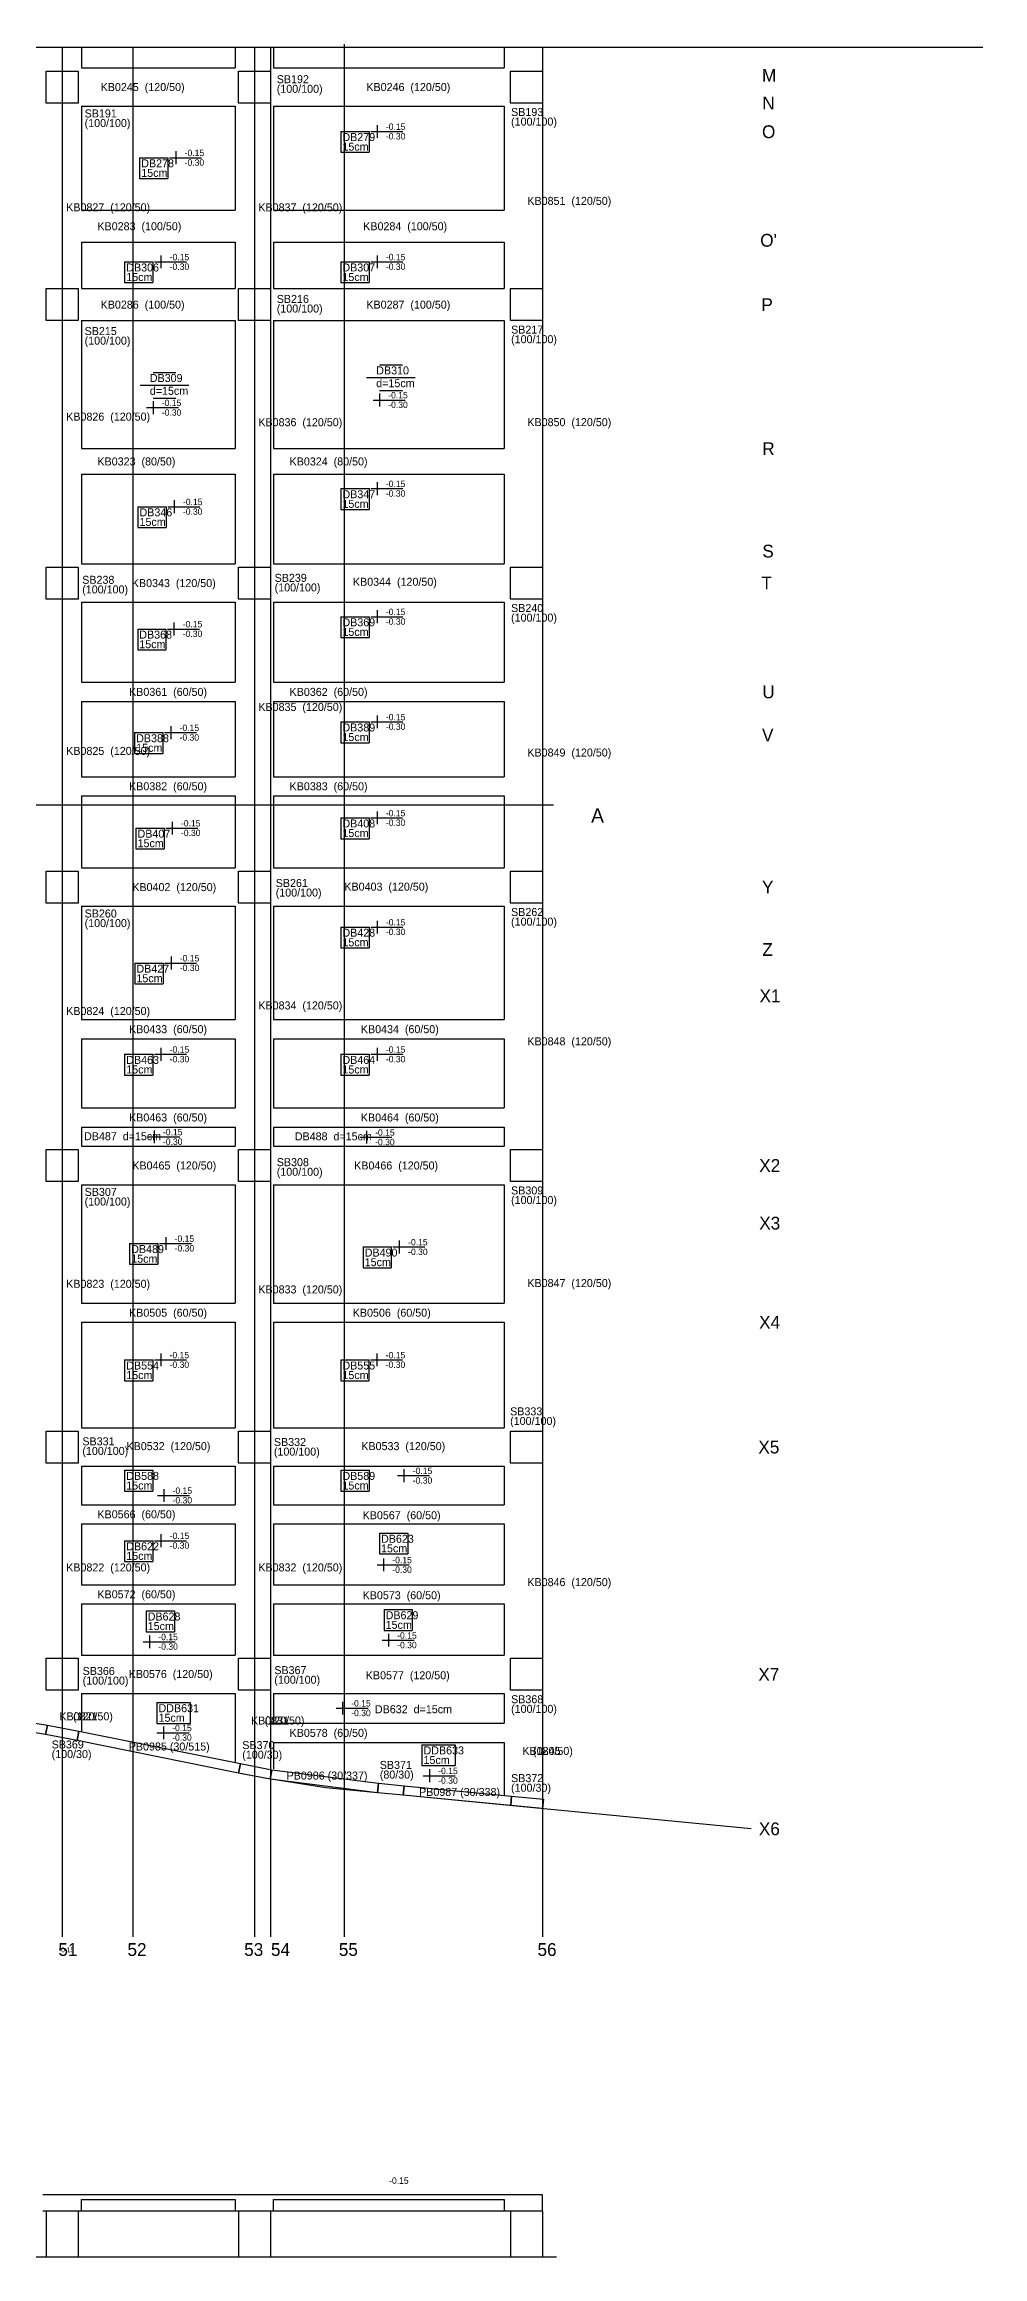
# Model space of a CAD drawing. Header units: millimetres. Extents: x -625658 to -607650, y -74589 to -67396.
# Drawn here: x -610581 to -607650, y -74463 to -67549 of the extents above; entities that cross this region are included whole.
import ezdxf

# ---------------------------------------------------------------- set-up
doc = ezdxf.new("R2010")
doc.units = ezdxf.units.MM
for name, color, linetype in [('KM Aks', 7, 'Continuous'), ('KM Döşeme Markası', 7, 'Continuous'), ('KM Kesik', 7, 'Continuous'), ('KM Kesit', 7, 'Continuous'), ('KM Kesit görünüş', 7, 'Continuous'), ('KM Kesit Simge', 7, 'Continuous'), ('KM Kiriş', 7, 'Continuous'), ('KM Kiriş Markası', 7, 'Continuous'), ('KM Kolon', 7, 'Continuous'), ('KM Kolon Markası', 7, 'Continuous'), ('KM Kot kesit', 7, 'Continuous'), ('KM Perde', 7, 'Continuous'), ('KM Perde Markası', 7, 'Continuous'), ('LGP-SLAB2', 7, 'Continuous'), ('REBAR_DET2', 7, 'Continuous'), ('REBAR_DET3', 7, 'Continuous'), ('SECTION3', 7, 'Continuous'), ('VM Aks Markası', 7, 'Continuous')]:
    doc.layers.add(name, color=color, linetype=linetype)

msp = doc.modelspace()

# ---------------------------------------------------------------- linework, layer by layer
at = {"layer": 'KM Aks'}
for p, q in [((-610524.8, -67558.4), (-610524.8, -73463.3)), ((-610304.7, -67558.4), (-610304.7, -73463.4)), ((-609924.8, -67558.4), (-609924.8, -73463.3)), ((-609874.8, -67558.4), (-609874.8, -73463.3)), ((-609644.8, -67549.5), (-609644.8, -73463.3)), ((-609024.8, -67558.4), (-609024.8, -73463.3))]:
    msp.add_line(p, q, dxfattribs=at)
msp.add_lwpolyline([(-608373.7, -73126.1), (-609107.4, -73055.2), (-609460.5, -73021), (-609540.1, -73013.3), (-609701.1, -72997.8), (-609885.5, -72969.3), (-609885.5, -72969.3), (-609964.1, -72954.3), (-609964.1, -72954.3)], dxfattribs=at)
at = {"layer": 'KM Kesik'}
for p, q in [((-625657.9, -67558.4), (-607650.4, -67558.4)), ((-625405.1, -74463.4), (-608981.2, -74463.4))]:
    msp.add_line(p, q, dxfattribs=at)
at = {"layer": 'KM Kesit'}
msp.add_lwpolyline([(-610584.8, -74319.6), (-610464.8, -74319.6), (-610464.8, -74284.6), (-609984.8, -74284.6), (-609984.8, -74319.6), (-609864.8, -74319.6), (-609864.8, -74284.6), (-609144.8, -74284.6), (-609144.8, -74319.6), (-609024.7, -74319.6), (-609024.7, -74269.6), (-609144.8, -74269.6), (-609864.8, -74269.6), (-609984.8, -74269.6), (-610464.8, -74269.6), (-610584.8, -74269.6)], dxfattribs=at)
at = {"layer": 'KM Kesit görünüş'}
for p, q in [((-610574.8, -74319.6), (-610574.8, -74463.4)), ((-610474.8, -74319.6), (-610474.8, -74463.4)), ((-610464.8, -74319.6), (-609984.8, -74319.6)), ((-609974.8, -74319.6), (-609974.8, -74463.4)), ((-609874.8, -74319.6), (-609874.8, -74463.4)), ((-609864.8, -74319.6), (-609144.8, -74319.6)), ((-609124.8, -74319.6), (-609124.8, -74463.4)), ((-609024.8, -74319.6), (-609024.8, -74463.4))]:
    msp.add_line(p, q, dxfattribs=at)
at = {"layer": 'KM Kesit Simge'}
msp.add_line((-625446, -69926.2), (-608991.1, -69926.2), dxfattribs=at)
at = {"layer": 'KM Kiriş'}
for p, q in [((-610464.8, -67558.4), (-610464.8, -67623.2)), ((-609984.8, -67558.4), (-609984.8, -67623.2)), ((-609864.8, -67558.4), (-609864.8, -67623.2)), ((-609144.8, -67558.4), (-609144.8, -67623.2)), ((-609024.7, -67558.4), (-609024.7, -67633.2)), ((-610464.8, -67623.2), (-609984.8, -67623.2)), ((-609864.8, -67623.2), (-609144.8, -67623.2)), ((-610464.8, -67743.2), (-609984.8, -67743.2)), ((-610464.8, -67743.2), (-610464.8, -68068.2)), ((-609984.8, -67743.2), (-609984.8, -68068.2)), ((-609864.8, -67743.2), (-609144.8, -67743.2)), ((-609864.8, -67743.2), (-609864.8, -68068.2)), ((-609144.8, -67743.2), (-609144.8, -68068.2)), ((-609024.8, -67733.2), (-609024.8, -68168.2)), ((-610464.8, -68068.2), (-609984.8, -68068.2)), ((-609864.8, -68068.2), (-609144.8, -68068.2)), ((-609024.8, -68068.2), (-609024.7, -68313.2)), ((-610464.8, -68168.2), (-609984.8, -68168.2)), ((-610464.8, -68168.2), (-610464.8, -68313.2)), ((-609984.8, -68168.2), (-609984.8, -68313.2)), ((-609864.8, -68168.2), (-609144.8, -68168.2)), ((-609864.8, -68168.2), (-609864.8, -68313.2)), ((-609144.8, -68168.2), (-609144.8, -68313.2)), ((-610464.8, -68313.2), (-609984.8, -68313.2)), ((-609864.8, -68313.2), (-609144.8, -68313.2)), ((-610464.8, -68413.2), (-609984.8, -68413.2)), ((-610464.8, -68413.2), (-610464.8, -68813.2)), ((-609984.8, -68413.2), (-609984.8, -68813.2)), ((-609864.8, -68413.2), (-609144.8, -68413.2)), ((-609864.8, -68413.2), (-609864.8, -68813.2)), ((-609144.8, -68413.2), (-609144.8, -68813.2)), ((-609024.8, -68413.2), (-609024.8, -68813.2)), ((-610464.8, -68813.2), (-609984.8, -68813.2)), ((-609864.8, -68813.2), (-609144.8, -68813.2)), ((-609024.8, -68813.2), (-609024.7, -69183.3)), ((-610464.8, -68893.2), (-609984.8, -68893.2)), ((-610464.8, -68893.2), (-610464.8, -69173.3)), ((-609984.8, -68893.2), (-609984.8, -69173.3)), ((-609864.8, -68893.2), (-609144.8, -68893.2)), ((-609864.8, -68893.2), (-609864.8, -69173.3)), ((-609144.8, -68893.2), (-609144.8, -69173.3)), ((-610464.8, -69173.3), (-609984.8, -69173.3)), ((-609864.8, -69173.3), (-609144.8, -69173.3)), ((-610464.8, -69293.3), (-609984.8, -69293.3)), ((-610464.8, -69293.3), (-610464.8, -69543.3)), ((-609984.8, -69293.3), (-609984.8, -69543.3)), ((-609864.8, -69293.3), (-609144.8, -69293.3)), ((-609864.8, -69293.3), (-609864.8, -69543.3)), ((-609144.8, -69293.3), (-609144.8, -69543.3)), ((-609024.8, -69283.3), (-609024.8, -69603.3)), ((-610464.8, -69543.3), (-609984.8, -69543.3)), ((-609864.8, -69543.3), (-609144.8, -69543.3)), ((-609024.8, -69543.3), (-609024.8, -69898.3)), ((-610464.8, -69603.3), (-609984.8, -69603.3)), ((-610464.8, -69603.3), (-610464.8, -69838.3)), ((-609984.8, -69603.3), (-609984.8, -69838.3)), ((-609864.8, -69603.3), (-609144.8, -69603.3)), ((-609864.8, -69603.3), (-609864.8, -69838.3)), ((-609144.8, -69603.3), (-609144.8, -69838.3)), ((-610464.8, -69838.3), (-609984.8, -69838.3)), ((-610464.8, -69898.3), (-609984.8, -69898.3)), ((-610464.8, -69898.3), (-610464.8, -70123.3)), ((-609984.8, -69898.3), (-609984.8, -70123.3)), ((-609864.8, -69838.3), (-609144.8, -69838.3)), ((-609864.8, -69898.3), (-609144.8, -69898.3)), ((-609864.8, -69898.3), (-609864.8, -70123.3)), ((-609144.8, -69898.3), (-609144.8, -70123.3)), ((-609024.8, -69838.3), (-609024.7, -70133.3)), ((-610464.8, -70123.3), (-609984.8, -70123.3)), ((-609864.8, -70123.3), (-609144.8, -70123.3)), ((-610464.8, -70243.3), (-609984.8, -70243.3)), ((-610464.8, -70243.3), (-610464.8, -70597.3)), ((-609984.8, -70243.3), (-609984.8, -70597.3)), ((-609864.8, -70243.3), (-609144.8, -70243.3)), ((-609864.8, -70243.3), (-609864.8, -70597.3)), ((-609144.8, -70243.3), (-609144.8, -70597.3)), ((-609024.8, -70233.3), (-609024.8, -71003.3)), ((-610464.8, -70597.3), (-609984.8, -70597.3)), ((-610464.8, -70657.3), (-609984.8, -70657.3)), ((-610464.8, -70657.3), (-610464.8, -70873.3)), ((-609984.8, -70657.3), (-609984.8, -70873.3)), ((-609864.8, -70597.3), (-609144.8, -70597.3)), ((-609864.8, -70657.3), (-609144.8, -70657.3)), ((-609864.8, -70657.3), (-609864.8, -70873.3)), ((-609144.8, -70657.3), (-609144.8, -70873.3)), ((-610464.8, -70873.3), (-609984.8, -70873.3)), ((-610464.8, -70933.3), (-609984.8, -70933.3)), ((-610464.8, -70933.3), (-610464.8, -70993.3)), ((-609984.8, -70933.3), (-609984.8, -70993.3)), ((-609864.8, -70873.3), (-609144.8, -70873.3)), ((-609864.8, -70933.3), (-609144.8, -70933.3)), ((-609864.8, -70933.3), (-609864.8, -70993.3)), ((-609144.8, -70933.3), (-609144.8, -70993.3)), ((-610464.8, -70993.3), (-609984.8, -70993.3)), ((-609864.8, -70993.3), (-609144.8, -70993.3)), ((-610464.8, -71113.3), (-609984.8, -71113.3)), ((-610464.8, -71113.3), (-610464.8, -71483.3)), ((-609984.8, -71113.3), (-609984.8, -71483.3)), ((-609864.8, -71113.3), (-609144.8, -71113.3)), ((-609864.8, -71113.3), (-609864.8, -71483.3)), ((-609144.8, -71113.3), (-609144.8, -71483.3)), ((-609024.8, -71103.3), (-609024.8, -71543.3)), ((-610464.8, -71483.3), (-609984.8, -71483.3)), ((-609864.8, -71483.3), (-609144.8, -71483.3)), ((-610464.8, -71543.3), (-609984.8, -71543.3)), ((-610464.8, -71543.3), (-610464.8, -71873.3)), ((-609984.8, -71543.3), (-609984.8, -71873.3)), ((-609864.8, -71543.3), (-609144.8, -71543.3)), ((-609864.8, -71543.3), (-609864.8, -71873.3)), ((-609144.8, -71543.3), (-609144.8, -71873.3)), ((-609024.8, -71543.3), (-609024.7, -71883.3)), ((-610464.8, -71873.3), (-609984.8, -71873.3)), ((-609864.8, -71873.3), (-609144.8, -71873.3)), ((-610464.8, -71993.3), (-609984.8, -71993.3)), ((-610464.8, -71993.3), (-610464.8, -72113.3)), ((-609984.8, -71993.3), (-609984.8, -72113.3)), ((-609864.8, -71993.3), (-609144.8, -71993.3)), ((-609864.8, -71993.3), (-609864.8, -72113.3)), ((-609144.8, -71993.3), (-609144.8, -72113.3)), ((-609024.8, -71983.3), (-609024.8, -72173.3)), ((-610464.8, -72113.3), (-609984.8, -72113.3)), ((-610464.8, -72173.3), (-609984.8, -72173.3)), ((-610464.8, -72173.3), (-610464.8, -72363.3)), ((-609984.8, -72173.3), (-609984.8, -72363.3)), ((-609864.8, -72113.3), (-609144.8, -72113.3)), ((-609864.8, -72173.3), (-609144.8, -72173.3)), ((-609864.8, -72173.3), (-609864.8, -72363.3)), ((-609144.8, -72173.3), (-609144.8, -72363.3)), ((-609024.8, -72113.3), (-609024.8, -72423.3)), ((-610464.8, -72363.3), (-609984.8, -72363.3)), ((-609864.8, -72363.3), (-609144.8, -72363.3)), ((-609024.8, -72363.3), (-609024.7, -72593.2)), ((-610464.8, -72423.3), (-609984.8, -72423.3)), ((-610464.8, -72423.3), (-610464.8, -72583.3)), ((-609984.8, -72423.3), (-609984.8, -72583.3)), ((-609864.8, -72423.3), (-609144.8, -72423.3)), ((-609864.8, -72423.3), (-609864.8, -72583.3)), ((-609144.8, -72423.3), (-609144.8, -72583.3)), ((-610464.8, -72583.3), (-609984.8, -72583.3)), ((-609864.8, -72583.3), (-609144.8, -72583.3)), ((-610464.8, -72703.3), (-609984.8, -72703.3)), ((-610464.8, -72703.3), (-610464.8, -72822.2)), ((-609984.8, -72703.3), (-609984.8, -72856.3)), ((-609864.8, -72703.3), (-609144.8, -72703.3)), ((-609864.8, -72703.3), (-609864.8, -72796.3)), ((-609144.8, -72703.3), (-609144.8, -72796.3)), ((-609024.8, -72693.2), (-609024.8, -72856.3)), ((-609984.8, -72796.3), (-609984.8, -72919)), ((-609864.8, -72796.3), (-609144.8, -72796.3)), ((-609024.8, -72796.3), (-609024.8, -73033.1)), ((-609864.8, -72856.3), (-609144.8, -72856.3)), ((-609864.8, -72856.3), (-609864.8, -72939.1)), ((-609144.8, -72856.3), (-609144.8, -73021.4))]:
    msp.add_line(p, q, dxfattribs=at)
at = {"layer": 'KM Kolon'}
for points in [[(-610574.8, -67633.2), (-610474.8, -67633.2), (-610474.8, -67733.2), (-610574.8, -67733.2)], [(-609974.8, -67633.2), (-609874.8, -67633.2), (-609874.8, -67733.2), (-609974.8, -67733.2)], [(-609124.8, -67633.2), (-609024.8, -67633.2), (-609024.8, -67733.2), (-609124.8, -67733.2)], [(-610574.8, -68313.2), (-610474.8, -68313.2), (-610474.8, -68413.2), (-610574.8, -68413.2)], [(-609974.8, -68313.2), (-609874.8, -68313.2), (-609874.8, -68413.2), (-609974.8, -68413.2)], [(-609124.8, -68313.2), (-609024.8, -68313.2), (-609024.8, -68413.2), (-609124.8, -68413.2)], [(-610574.8, -69183.3), (-610474.8, -69183.3), (-610474.8, -69283.3), (-610574.8, -69283.3)], [(-609974.8, -69183.3), (-609874.8, -69183.3), (-609874.8, -69283.3), (-609974.8, -69283.3)], [(-609124.8, -69183.3), (-609024.8, -69183.3), (-609024.8, -69283.3), (-609124.8, -69283.3)], [(-610574.8, -70133.3), (-610474.8, -70133.3), (-610474.8, -70233.3), (-610574.8, -70233.3)], [(-609974.8, -70133.3), (-609874.8, -70133.3), (-609874.8, -70233.3), (-609974.8, -70233.3)], [(-609124.8, -70133.3), (-609024.8, -70133.3), (-609024.8, -70233.3), (-609124.8, -70233.3)], [(-610574.8, -71003.3), (-610474.8, -71003.3), (-610474.8, -71103.3), (-610574.8, -71103.3)], [(-609974.8, -71003.3), (-609874.8, -71003.3), (-609874.8, -71103.3), (-609974.8, -71103.3)], [(-609124.8, -71003.3), (-609024.8, -71003.3), (-609024.8, -71103.3), (-609124.8, -71103.3)], [(-610574.8, -71883.3), (-610474.8, -71883.3), (-610474.8, -71983.3), (-610574.8, -71983.3)], [(-609974.8, -71883.3), (-609874.8, -71883.3), (-609874.8, -71983.3), (-609974.8, -71983.3)], [(-609124.8, -71883.3), (-609024.8, -71883.3), (-609024.8, -71983.3), (-609124.8, -71983.3)], [(-610574.8, -72593.2), (-610474.8, -72593.2), (-610474.8, -72693.2), (-610574.8, -72693.2)], [(-609974.8, -72593.2), (-609874.8, -72593.2), (-609874.8, -72693.2), (-609974.8, -72693.2)], [(-609124.8, -72593.2), (-609024.8, -72593.2), (-609024.8, -72693.2), (-609124.8, -72693.2)], [(-610571.2, -72802.4), (-610472.9, -72820.6), (-610478.4, -72850.1), (-610576.7, -72831.9)], [(-609968, -72922.3), (-609869.9, -72941.8), (-609875.8, -72971.2), (-609973.8, -72951.7)], [(-609537.2, -72983.6), (-609457.5, -72991.3), (-609460.4, -73021.2), (-609540, -73013.5)], [(-609121.4, -73023.7), (-609021.9, -73033.3), (-609024.8, -73063.1), (-609124.3, -73053.5)]]:
    msp.add_lwpolyline(points, close=True, dxfattribs=at)
at = {"layer": 'KM Perde'}
for points in [[(-611173, -72704.3), (-610571.2, -72802.4), (-610576.7, -72831.9), (-611177.9, -72733.9)], [(-610472.9, -72820.6), (-609968, -72922.3), (-609973.8, -72951.7), (-610478.4, -72850.1)], [(-609869.9, -72941.8), (-609537.2, -72983.6), (-609540, -73013.5), (-609875.8, -72971.2)], [(-609457.5, -72991.3), (-609121.4, -73023.7), (-609124.3, -73053.5), (-609460.4, -73021.2)]]:
    msp.add_lwpolyline(points, close=True, dxfattribs=at)
at = {"layer": 'LGP-SLAB2'}
for p, q in [((-609654.8, -67822), (-609566.6, -67822)), ((-609654.8, -67822), (-609654.8, -67887)), ((-609566.6, -67822), (-609566.6, -67887)), ((-609654.8, -67887), (-609566.6, -67887)), ((-610283, -67904), (-610194.9, -67904)), ((-610283, -67904), (-610283, -67969)), ((-610194.9, -67904), (-610194.9, -67969)), ((-610283, -67969), (-610194.9, -67969)), ((-610329.8, -68229.5), (-610241.5, -68229.5)), ((-610329.8, -68229.5), (-610329.8, -68294.5)), ((-610241.5, -68229.5), (-610241.5, -68294.5)), ((-609654.8, -68229.5), (-609566.6, -68229.5)), ((-609654.8, -68229.5), (-609654.8, -68294.5)), ((-609566.6, -68229.5), (-609566.6, -68294.5)), ((-610329.8, -68294.5), (-610241.5, -68294.5)), ((-609654.8, -68294.5), (-609566.6, -68294.5)), ((-610241.2, -68575), (-610169.8, -68575)), ((-609534.2, -68551.2), (-609462.7, -68551.2)), ((-610281.2, -68615), (-610129.8, -68615)), ((-609574.2, -68591.2), (-609422.7, -68591.2)), ((-609534.2, -68631.2), (-609462.7, -68631.2)), ((-609534.2, -68641.2), (-609534.2, -68681.2)), ((-610261.2, -68685), (-610161.2, -68685)), ((-610241.2, -68655), (-610169.8, -68655)), ((-610241.2, -68665), (-610241.2, -68705)), ((-609554.2, -68661.2), (-609454.2, -68661.2)), ((-610288.4, -68994.7), (-610200.2, -68994.7)), ((-610288.4, -68994.7), (-610288.4, -69059.7)), ((-610200.2, -68994.7), (-610200.2, -69059.7)), ((-609654.8, -68938.2), (-609566.6, -68938.2)), ((-609654.8, -68938.2), (-609654.8, -69003.2)), ((-609566.6, -68938.2), (-609566.6, -69003.2)), ((-610288.4, -69059.7), (-610200.2, -69059.7)), ((-609654.8, -69003.2), (-609566.6, -69003.2)), ((-609654.8, -69338.3), (-609566.5, -69338.3)), ((-609654.8, -69338.3), (-609654.8, -69403.3)), ((-609566.5, -69338.3), (-609566.5, -69403.3)), ((-610289.1, -69376.8), (-610200.8, -69376.8)), ((-610289.1, -69376.8), (-610289.1, -69441.8)), ((-610200.8, -69376.8), (-610200.8, -69441.8)), ((-609654.8, -69403.3), (-609566.5, -69403.3)), ((-610289.1, -69441.8), (-610200.8, -69441.8)), ((-609654.8, -69667), (-609566.6, -69667)), ((-609654.8, -69667), (-609654.8, -69732)), ((-609566.6, -69667), (-609566.6, -69732)), ((-610298.8, -69700.6), (-610210.7, -69700.6)), ((-610298.8, -69700.6), (-610298.8, -69765.6)), ((-610210.7, -69700.6), (-610210.7, -69765.6)), ((-609654.8, -69732), (-609566.6, -69732)), ((-610298.8, -69765.6), (-610210.7, -69765.6)), ((-609654.8, -69967), (-609566.7, -69967)), ((-609654.8, -69967), (-609654.8, -70032)), ((-609566.7, -69967), (-609566.7, -70032)), ((-610294.5, -69998.9), (-610206.4, -69998.9)), ((-610294.5, -69998.9), (-610294.5, -70063.9)), ((-610206.4, -69998.9), (-610206.4, -70063.9)), ((-609654.8, -70032), (-609566.7, -70032)), ((-610294.5, -70063.9), (-610206.4, -70063.9)), ((-609654.8, -70308.3), (-609566.6, -70308.3)), ((-609654.8, -70308.3), (-609654.8, -70373.3)), ((-609566.6, -70308.3), (-609566.6, -70373.3)), ((-609654.8, -70373.3), (-609566.6, -70373.3)), ((-610298.1, -70420.7), (-610210, -70420.7)), ((-610298.1, -70420.7), (-610298.1, -70485.7)), ((-610210, -70420.7), (-610210, -70485.7)), ((-610298.1, -70485.7), (-610210, -70485.7)), ((-610329.8, -70705.8), (-610241.5, -70705.8)), ((-610329.8, -70705.8), (-610329.8, -70770.8)), ((-610241.5, -70705.8), (-610241.5, -70770.8)), ((-609654.8, -70705.8), (-609566.6, -70705.8)), ((-609654.8, -70705.8), (-609654.8, -70770.8)), ((-609566.6, -70705.8), (-609566.6, -70770.8)), ((-610329.8, -70770.8), (-610241.5, -70770.8)), ((-609654.8, -70770.8), (-609566.6, -70770.8)), ((-610314.3, -71297), (-610226.1, -71297)), ((-610314.3, -71297), (-610314.3, -71362)), ((-610226.1, -71297), (-610226.1, -71362)), ((-609585.2, -71307.9), (-609497.1, -71307.9)), ((-609585.2, -71307.9), (-609585.2, -71372.9)), ((-609497.1, -71307.9), (-609497.1, -71372.9)), ((-610314.3, -71362), (-610226.1, -71362)), ((-609585.2, -71372.9), (-609497.1, -71372.9)), ((-610329.8, -71660.8), (-610241.9, -71660.8)), ((-610329.8, -71660.8), (-610329.8, -71725.8)), ((-610241.9, -71660.8), (-610241.9, -71725.8)), ((-609654.8, -71660.8), (-609567, -71660.8)), ((-609654.8, -71660.8), (-609654.8, -71725.8)), ((-609567, -71660.8), (-609567, -71725.8)), ((-610329.8, -71725.8), (-610241.9, -71725.8)), ((-609654.8, -71725.8), (-609567, -71725.8)), ((-610329.8, -72005.8), (-610241.8, -72005.8)), ((-610329.8, -72005.8), (-610329.8, -72070.8)), ((-610241.8, -72005.8), (-610241.8, -72070.8)), ((-609654.8, -72005.8), (-609566.8, -72005.8)), ((-609654.8, -72005.8), (-609654.8, -72070.8)), ((-609566.8, -72005.8), (-609566.8, -72070.8)), ((-610329.8, -72070.8), (-610241.8, -72070.8)), ((-609654.8, -72070.8), (-609566.8, -72070.8)), ((-610329.8, -72225.8), (-610241.5, -72225.8)), ((-610329.8, -72225.8), (-610329.8, -72290.8)), ((-610241.5, -72225.8), (-610241.5, -72290.8)), ((-609534.2, -72202.2), (-609445.9, -72202.2)), ((-609534.2, -72202.2), (-609534.2, -72267.2)), ((-609445.9, -72202.2), (-609445.9, -72267.2)), ((-610329.8, -72290.8), (-610241.5, -72290.8)), ((-609534.2, -72267.2), (-609445.9, -72267.2)), ((-610262.8, -72445.1), (-610174.5, -72445.1)), ((-610262.8, -72445.1), (-610262.8, -72510.1)), ((-610174.5, -72445.1), (-610174.5, -72510.1)), ((-609519.8, -72441.2), (-609431.5, -72441.2)), ((-609519.8, -72441.2), (-609519.8, -72506.2)), ((-609431.5, -72441.2), (-609431.5, -72506.2)), ((-610262.8, -72510.1), (-610174.5, -72510.1)), ((-609519.8, -72506.2), (-609431.5, -72506.2)), ((-610229, -72731.6), (-610125.6, -72731.6)), ((-610229, -72731.6), (-610229, -72796.6)), ((-610125.6, -72731.6), (-610125.6, -72796.6)), ((-610229, -72796.6), (-610125.6, -72796.6)), ((-609401.6, -72863.6), (-609298.1, -72863.6)), ((-609401.6, -72863.6), (-609401.6, -72928.6)), ((-609298.1, -72863.6), (-609298.1, -72928.6)), ((-609401.6, -72928.6), (-609298.1, -72928.6))]:
    msp.add_line(p, q, dxfattribs=at)
at = {"layer": 'REBAR_DET2'}
for p, q in [((-609561.6, -67822), (-609461.6, -67822)), ((-609541.6, -67802), (-609541.6, -67842)), ((-610169.9, -67884), (-610169.9, -67924)), ((-610189.9, -67904), (-610089.9, -67904)), ((-610236.5, -68229.5), (-610136.5, -68229.5)), ((-610216.5, -68209.5), (-610216.5, -68249.5)), ((-609561.6, -68229.5), (-609461.6, -68229.5)), ((-609541.6, -68209.5), (-609541.6, -68249.5)), ((-609541.6, -68918.2), (-609541.6, -68958.2)), ((-610195.2, -68994.7), (-610095.2, -68994.7)), ((-610175.2, -68974.7), (-610175.2, -69014.7)), ((-609561.6, -68938.2), (-609461.6, -68938.2)), ((-609561.5, -69338.3), (-609461.5, -69338.3)), ((-609541.5, -69318.3), (-609541.5, -69358.3)), ((-610195.8, -69376.8), (-610095.8, -69376.8)), ((-610175.8, -69356.8), (-610175.8, -69396.8)), ((-610185.7, -69680.6), (-610185.7, -69720.6)), ((-609561.6, -69667), (-609461.6, -69667)), ((-609541.6, -69647), (-609541.6, -69687)), ((-610205.7, -69700.6), (-610105.7, -69700.6)), ((-609561.7, -69967), (-609461.7, -69967)), ((-609541.7, -69947), (-609541.7, -69987)), ((-610201.4, -69998.9), (-610101.4, -69998.9)), ((-610181.4, -69978.9), (-610181.4, -70018.9)), ((-609561.6, -70308.3), (-609461.6, -70308.3)), ((-609541.6, -70288.3), (-609541.6, -70328.3)), ((-610205, -70420.7), (-610105, -70420.7)), ((-610185, -70400.7), (-610185, -70440.7)), ((-610236.5, -70705.8), (-610136.5, -70705.8)), ((-610216.5, -70685.8), (-610216.5, -70725.8)), ((-609561.6, -70705.8), (-609461.6, -70705.8)), ((-609541.6, -70685.8), (-609541.6, -70725.8)), ((-610257.6, -70963.9), (-610157.6, -70963.9)), ((-610237.6, -70943.9), (-610237.6, -70983.9)), ((-609595.1, -70965), (-609495.1, -70965)), ((-609575.1, -70945), (-609575.1, -70985)), ((-610201.1, -71277), (-610201.1, -71317)), ((-610221.1, -71297), (-610121.1, -71297)), ((-609492.1, -71307.9), (-609392.1, -71307.9)), ((-609472.1, -71287.9), (-609472.1, -71327.9)), ((-610236.9, -71660.8), (-610136.9, -71660.8)), ((-610216.9, -71640.8), (-610216.9, -71680.8)), ((-609562, -71660.8), (-609462, -71660.8)), ((-609542, -71640.8), (-609542, -71680.8)), ((-609477.6, -72022.5), (-609377.6, -72022.5)), ((-609457.6, -72002.5), (-609457.6, -72042.5)), ((-610227.6, -72084.4), (-610127.6, -72084.4)), ((-610207.6, -72064.4), (-610207.6, -72104.4)), ((-610236.5, -72225.8), (-610136.5, -72225.8)), ((-610216.5, -72205.8), (-610216.5, -72245.8)), ((-609541.5, -72301.2), (-609441.5, -72301.2)), ((-609521.5, -72281.2), (-609521.5, -72321.2)), ((-610252.1, -72521.6), (-610252.1, -72561.6)), ((-609506.2, -72516.9), (-609506.2, -72556.9)), ((-610272.1, -72541.6), (-610172.1, -72541.6)), ((-609526.2, -72536.9), (-609426.2, -72536.9)), ((-609649.8, -72729), (-609649.8, -72769)), ((-609669.8, -72749), (-609569.8, -72749)), ((-610228.8, -72825.9), (-610128.8, -72825.9)), ((-610208.8, -72805.9), (-610208.8, -72845.9)), ((-609378.1, -72940.2), (-609378.1, -72980.2)), ((-609398.1, -72960.2), (-609298.1, -72960.2))]:
    msp.add_line(p, q, dxfattribs=at)

# ---------------------------------------------------------------- texts
at = {"layer": 'KM Döşeme Markası'}
for s, height, p in [('15cm', 25, (-609649.8, -67882)), ('DB279', 25, (-609649.8, -67852)), ('15cm', 25, (-610278, -67964)), ('DB278', 25, (-610278, -67934)), ('DB306', 25, (-610324.8, -68259.5)), ('DB307', 25, (-609649.8, -68259.5)), ('15cm', 25, (-610324.8, -68289.5)), ('15cm', 25, (-609649.8, -68289.5)), ('DB309', 25, (-610251.2, -68605)), ('DB310', 25, (-609544.2, -68581.2)), ('d=15cm', 25, (-610251.2, -68645)), ('d=15cm', 25, (-609544.2, -68621.2)), (' -0.15', 20, (-609514.2, -68656.2)), (' -0.15', 20, (-610221.2, -68680)), (' -0.30', 20, (-610221.2, -68710)), (' -0.30', 20, (-609514.2, -68686.2)), ('DB346', 25, (-610283.4, -69024.7)), ('15cm', 25, (-609649.8, -68998.2)), ('DB347', 25, (-609649.8, -68968.2)), ('15cm', 25, (-610283.4, -69054.7)), ('DB369', 25, (-609649.8, -69368.3)), ('15cm', 25, (-610284.1, -69436.8)), ('DB368', 25, (-610284.1, -69406.8)), ('15cm', 25, (-609649.8, -69398.3)), ('DB389', 25, (-609649.8, -69697)), ('15cm', 25, (-610293.8, -69760.6)), ('DB388', 25, (-610293.8, -69730.6)), ('15cm', 25, (-609649.8, -69727)), ('15cm', 25, (-610289.5, -70058.9)), ('DB407', 25, (-610289.5, -70028.9)), ('15cm', 25, (-609649.8, -70027)), ('DB408', 25, (-609649.8, -69997)), ('DB428', 25, (-609649.8, -70338.3)), ('15cm', 25, (-609649.8, -70368.3)), ('DB427', 25, (-610293.1, -70450.7)), ('15cm', 25, (-610293.1, -70480.7)), ('DB463', 25, (-610324.8, -70735.8)), ('DB464', 25, (-609649.8, -70735.8)), ('15cm', 25, (-610324.8, -70765.8)), ('15cm', 25, (-609649.8, -70765.8)), ('DB487  d=15cm', 25, (-610456.6, -70974.3)), ('DB488  d=15cm', 25, (-609798.5, -70974.7)), ('15cm', 25, (-610309.3, -71357)), ('DB489', 25, (-610309.3, -71327)), ('15cm', 25, (-609580.2, -71367.9)), ('DB490', 25, (-609580.2, -71337.9)), ('15cm', 25, (-610324.8, -71720.8)), ('DB554', 25, (-610324.8, -71690.8)), ('15cm', 25, (-609649.8, -71720.8)), ('DB555', 25, (-609649.8, -71690.8)), ('15cm', 25, (-610324.8, -72065.8)), ('DB588', 25, (-610324.8, -72035.8)), ('15cm', 25, (-609649.8, -72065.8)), ('DB589', 25, (-609649.8, -72035.8)), ('DB622', 25, (-610324.8, -72255.8)), ('15cm', 25, (-609529.2, -72262.2)), ('DB623', 25, (-609529.2, -72232.2)), ('15cm', 25, (-610324.8, -72285.8)), ('DB628', 25, (-610257.8, -72475.2)), ('DB629', 25, (-609514.8, -72471.2)), ('15cm', 25, (-610257.8, -72505.1)), ('15cm', 25, (-609514.8, -72501.2)), ('15cm', 25, (-610224, -72791.6)), ('DDB631', 25, (-610224, -72761.6)), ('DB632  d=15cm', 25, (-609548.3, -72764.9)), ('DDB633', 25, (-609396.6, -72893.6)), ('15cm', 25, (-609396.6, -72923.6))]:
    msp.add_text(s, height=height, dxfattribs=at).set_placement(p)
at = {"layer": 'KM Kesit Simge'}
msp.add_text('A', height=45, dxfattribs=at).set_placement((-608873.3, -69982.1))
at = {"layer": 'KM Kiriş Markası'}
for s, p in [('KB0245  (120/50)', (-610404.7, -67695.7)), ('KB0246  (120/50)', (-609575, -67695.7)), ('KB0851  (120/50)', (-609072.3, -68051.4)), ('KB0827  (120/50)', (-610512.3, -68071.5)), ('KB0837  (120/50)', (-609912.3, -68071.8)), ('KB0283  (100/50)', (-610414.8, -68130.7)), ('KB0284  (100/50)', (-609584.9, -68130.7)), ('KB0286  (100/50)', (-610404.8, -68375.7)), ('KB0287  (100/50)', (-609575, -68375.7)), ('KB0826  (120/50)', (-610512.3, -68725.6)), ('KB0836  (120/50)', (-609912.3, -68743.1)), ('KB0850  (120/50)', (-609072.3, -68742.9)), ('KB0323  (80/50)', (-610414.8, -68865.7)), ('KB0324  (80/50)', (-609814.8, -68865.7)), ('KB0343  (120/50)', (-610307.4, -69245.8)), ('KB0344  (120/50)', (-609617, -69241.7)), ('KB0361  (60/50)', (-610316, -69585.8)), ('KB0835  (120/50)', (-609912.3, -69632.9)), ('KB0362  (60/50)', (-609814.8, -69585.8)), ('KB0825  (120/50)', (-610512.3, -69770.2)), ('KB0849  (120/50)', (-609072.3, -69775.3)), ('KB0382  (60/50)', (-610316, -69880.8)), ('KB0383  (60/50)', (-609814.8, -69880.8)), ('KB0402  (120/50)', (-610305.9, -70195.8)), ('KB0403  (120/50)', (-609643.7, -70194.4)), ('KB0824  (120/50)', (-610512.3, -70583)), ('KB0834  (120/50)', (-609912.3, -70565.6)), ('KB0433  (60/50)', (-610316, -70639.8)), ('KB0434  (60/50)', (-609592.3, -70639.8)), ('KB0848  (120/50)', (-609072.3, -70677.8)), ('KB0463  (60/50)', (-610316, -70915.8)), ('KB0464  (60/50)', (-609592.3, -70915.8)), ('KB0465  (120/50)', (-610305.9, -71065.8)), ('KB0466  (120/50)', (-609613.1, -71065.8)), ('KB0823  (120/50)', (-610512.3, -71435.5)), ('KB0847  (120/50)', (-609072.3, -71433.1)), ('KB0833  (120/50)', (-609912.3, -71453.1)), ('KB0505  (60/50)', (-610316, -71525.8)), ('KB0506  (60/50)', (-609617.5, -71525.8)), ('KB0532  (120/50)', (-610324, -71942.8)), ('KB0533  (120/50)', (-609590.8, -71942.8)), ('KB0566  (60/50)', (-610414.8, -72155.8)), ('KB0567  (60/50)', (-609586.7, -72158.7)), ('KB0822  (120/50)', (-610512.3, -72321.8)), ('KB0832  (120/50)', (-609912.3, -72321.8)), ('KB0572  (60/50)', (-610414.8, -72405.8)), ('KB0573  (60/50)', (-609586.7, -72408.7)), ('KB0846  (120/50)', (-609072.3, -72367.7)), ('KB0576  (120/50)', (-610317.1, -72654.8)), ('KB0577  (120/50)', (-609576.8, -72658.8)), ('KB0821', (-610533.6, -72787.1)), ('(120/50)', (-610491.1, -72787.1)), ('KB0831', (-609935.3, -72800.2)), ('(120/50)', (-609892.8, -72800.2)), ('KB0578  (60/50)', (-609814.8, -72838.8)), ('KB0845', (-609087.8, -72895.2)), ('(120/50)', (-609054.8, -72895.2))]:
    msp.add_text(s, height=25, dxfattribs=at).set_placement(p)
at = {"layer": 'KM Kolon Markası'}
for s, p in [('SB192', (-609854.8, -67671.2)), ('(100/100)', (-609854.8, -67701.2)), ('SB191', (-610454.8, -67778.2)), ('SB193', (-609123.1, -67773.7)), ('(100/100)', (-610454.8, -67808.2)), ('(100/100)', (-609123.1, -67803.7)), ('SB216', (-609854.8, -68357.8)), ('(100/100)', (-609854.8, -68387.8)), ('SB215', (-610454.8, -68458.2)), ('SB217', (-609123.1, -68453.7)), ('(100/100)', (-610454.8, -68488.2)), ('(100/100)', (-609123.1, -68483.7)), ('SB239', (-609861.5, -69229.4)), ('SB238', (-610462.3, -69235.6)), ('(100/100)', (-610462.3, -69265.6)), ('(100/100)', (-609861.5, -69259.4)), ('SB240', (-609123.1, -69323.7)), ('(100/100)', (-609123.1, -69353.7)), ('SB261', (-609858.1, -70182.9)), ('(100/100)', (-609858.1, -70212.9)), ('SB260', (-610454.8, -70278.3)), ('(100/100)', (-610454.8, -70308.3)), ('SB262', (-609123.1, -70273.7)), ('(100/100)', (-609123.1, -70303.7)), ('SB308', (-609854.8, -71055.4)), ('(100/100)', (-609854.8, -71085.4)), ('SB307', (-610454.8, -71148.3)), ('SB309', (-609123.1, -71143.7)), ('(100/100)', (-610454.8, -71178.3)), ('(100/100)', (-609123.1, -71173.7)), ('SB333', (-609126.1, -71834.1)), ('SB331', (-610461.8, -71927.7)), ('(100/100)', (-609126.1, -71864.1)), ('(100/100)', (-610461.8, -71957.7)), ('SB332', (-609863.8, -71929.9)), ('(100/100)', (-609863.8, -71959.9)), ('SB366', (-610461, -72645.4)), ('(100/100)', (-610461, -72675.4)), ('SB367', (-609862.5, -72642.8)), ('(100/100)', (-609862.5, -72672.8)), ('SB368', (-609123.1, -72733.7)), ('(100/100)', (-609123.1, -72763.7)), ('SB369', (-610557.8, -72875)), ('SB370', (-609962.5, -72876.9)), ('(100/30)', (-610557.8, -72905)), ('(100/30)', (-609962.5, -72906.9)), ('SB371', (-609533.1, -72939)), ('(80/30)', (-609533.1, -72969)), ('SB372', (-609123.1, -72980.2)), ('(100/30)', (-609123.1, -73010.2))]:
    msp.add_text(s, height=25, dxfattribs=at).set_placement(p)
at = {"layer": 'KM Kot kesit'}
msp.add_text('-0.15', height=20, dxfattribs=at).set_placement((-609504, -74235.6))
at = {"layer": 'KM Perde Markası'}
for s, p in [('PB0985 (30/515)', (-610317, -72881.4)), ('PB0986 (30/337)', (-609824.2, -72972.2)), ('PB0987 (30/338)', (-609410.4, -73023.4))]:
    msp.add_text(s, height=25, dxfattribs=at).set_placement(p)
at = {"layer": 'REBAR_DET3'}
for s, p in [(' -0.15', (-609521.6, -67817)), (' -0.15', (-610149.9, -67899)), (' -0.30', (-609521.6, -67847)), (' -0.30', (-610149.9, -67929)), (' -0.15', (-610196.5, -68224.5)), (' -0.30', (-610196.5, -68254.5)), (' -0.15', (-609521.6, -68224.5)), (' -0.30', (-609521.6, -68254.5)), (' -0.15', (-609521.6, -68933.2)), (' -0.15', (-610155.2, -68989.7)), (' -0.30', (-610155.2, -69019.7)), (' -0.30', (-609521.6, -68963.2)), (' -0.15', (-609521.5, -69333.3)), (' -0.30', (-609521.5, -69363.3)), (' -0.15', (-610155.8, -69371.8)), (' -0.30', (-610155.8, -69401.8)), (' -0.15', (-610165.7, -69695.6)), (' -0.15', (-609521.6, -69662)), (' -0.30', (-609521.6, -69692)), (' -0.30', (-610165.7, -69725.6)), (' -0.15', (-609521.7, -69962)), (' -0.15', (-610161.4, -69993.9)), (' -0.30', (-610161.4, -70023.9)), (' -0.30', (-609521.7, -69992)), (' -0.15', (-609521.6, -70303.3)), (' -0.30', (-609521.6, -70333.3)), (' -0.15', (-610165, -70415.7)), (' -0.30', (-610165, -70445.7)), (' -0.15', (-610196.5, -70700.8)), (' -0.30', (-610196.5, -70730.8)), (' -0.15', (-609521.6, -70700.8)), (' -0.30', (-609521.6, -70730.8)), (' -0.15', (-610217.6, -70958.9)), (' -0.30', (-610217.6, -70988.9)), (' -0.15', (-609555.1, -70960)), (' -0.30', (-609555.1, -70990)), (' -0.15', (-610181.1, -71292)), (' -0.30', (-610181.1, -71322)), (' -0.15', (-609452.1, -71302.9)), (' -0.30', (-609452.1, -71332.9)), (' -0.15', (-610196.9, -71655.8)), (' -0.30', (-610196.9, -71685.8)), (' -0.15', (-609522, -71655.8)), (' -0.30', (-609522, -71685.8)), (' -0.15', (-609437.6, -72017.5)), (' -0.30', (-609437.6, -72047.5)), (' -0.15', (-610187.6, -72079.4)), (' -0.30', (-610187.6, -72109.4)), (' -0.15', (-610196.5, -72220.8)), (' -0.30', (-610196.5, -72250.8)), (' -0.15', (-609501.5, -72296.2)), (' -0.30', (-609501.5, -72326.2)), (' -0.15', (-610232.1, -72536.6)), (' -0.15', (-609486.2, -72531.9)), (' -0.30', (-610232.1, -72566.6)), (' -0.30', (-609486.2, -72561.9)), (' -0.15', (-609629.8, -72744)), (' -0.15', (-610188.8, -72820.9)), (' -0.30', (-609629.8, -72774)), (' -0.30', (-610188.8, -72850.9)), (' -0.15', (-609358.1, -72955.2)), (' -0.30', (-609358.1, -72985.2))]:
    msp.add_text(s, height=20, dxfattribs=at).set_placement(p)
at = {"layer": 'SECTION3'}
msp.add_text('-0.15', height=15, dxfattribs=at).set_placement((-610534.8, -73511.9))
at = {"layer": 'VM Aks Markası'}
for s, p in [('M', (-608339.6, -67666.7)), ('N', (-608338.6, -67753.3)), ('O', (-608339.6, -67842.8)), ("O'", (-608345.1, -68182.1)), ('P', (-608341.5, -68383.3)), ('R', (-608338.6, -68833.3)), ('S', (-608338.6, -69153.3)), ('T', (-608341.5, -69253.3)), ('U', (-608338.6, -69593.3)), ('V', (-608339.6, -69728.3)), ('Y', (-608339.6, -70203.3)), ('Z', (-608338.6, -70398.3)), ('X1', (-608347.3, -70543.3)), ('X2', (-608348.2, -71073.3)), ('X3', (-608348.2, -71253.3)), ('X4', (-608348.6, -71563.3)), ('X5', (-608351, -71953.3)), ('X7', (-608351, -72663.3)), ('X6', (-608349.4, -73146.1)), ('51', (-610536.8, -73523.3)), ('52', (-610321, -73523.3)), ('53', (-609956.5, -73523.3)), ('54', (-609873, -73523.3)), ('55', (-609661, -73523.3)), ('56', (-609040.6, -73523.3))]:
    msp.add_text(s, height=40, dxfattribs=at).set_placement(p)

doc.saveas('drawing.dxf')
